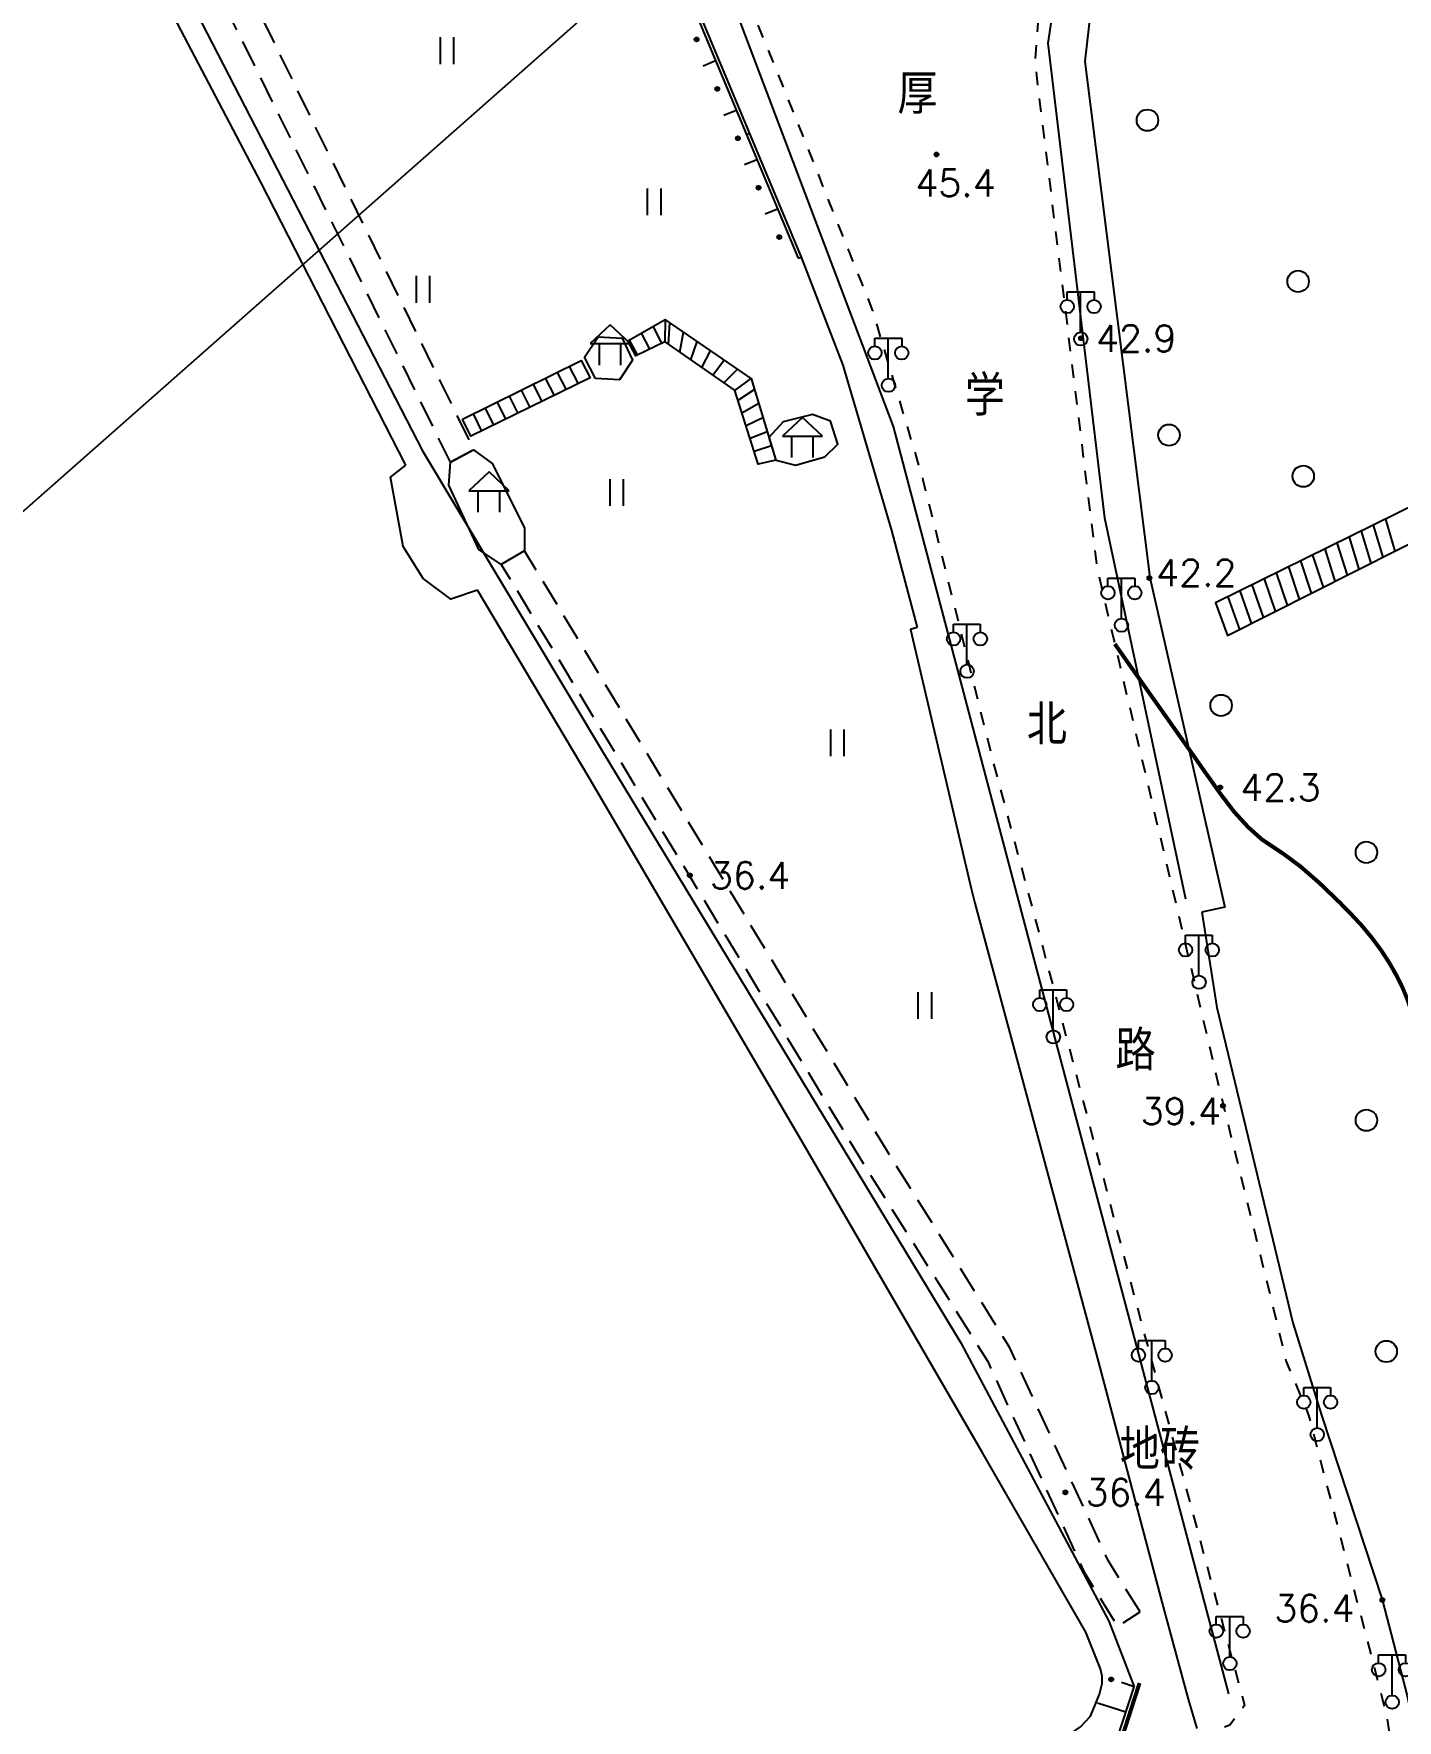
# Model space of a CAD drawing. Extents: x 115374 to 116875, y 149866 to 152432.
# Drawn here: x 115681.2 to 115783, y 151286.8 to 151412.7 of the extents above; entities that cross this region are included whole.
import ezdxf
from ezdxf.enums import TextEntityAlignment as Align

# ---------------------------------------------------------------- set-up
doc = ezdxf.new("R2010")
doc.units = 0
doc.header["$MEASUREMENT"] = 0
doc.header["$PDMODE"] = 32
doc.header["$PDSIZE"] = 0.3
for name, pattern in [('X3', [5, 4, -1]), ('X5', [3, 2, -1]), ('X6', [2, 1, -1])]:
    doc.linetypes.add(name, pattern=pattern)
doc.layers.get('0').update_dxf_attribs({"linetype": 'CONTINUOUS'})
for name, color, linetype in [('BOUND', 7, 'CONTINUOUS'), ('DLDW', 14, 'CONTINUOUS'), ('DLSS', 5, 'CONTINUOUS'), ('DMTZ', 5, 'CONTINUOUS'), ('GCD', 1, 'CONTINUOUS'), ('GXYZ', 2, 'CONTINUOUS'), ('SXSS', 5, 'CONTINUOUS'), ('YZH', 2, 'CONTINUOUS'), ('ZBTZ', 5, 'CONTINUOUS')]:
    doc.layers.add(name, color=color, linetype=linetype)
doc.styles.add('HZ', font='rs.shx', dxfattribs={"bigfont": 'hztxt.shx'})
doc.linetypes.add('X17', pattern='A,9.4,[169,symbolx.shx,S=1,R=0,X=0,Y=0.15],0.6', length=10)
doc.linetypes.add('X34', pattern='A,2,[150,symbolx.shx,S=1,R=0,X=0,Y=0],1e-11', length=2)
doc.linetypes.add('X36', pattern='A,2,[4,symbolt.shx,S=1,R=180,X=0,Y=0],2,[28,symbolt.shx,S=1,R=180,X=0,Y=0],1e-11', length=4)
doc.linetypes.add('X49', pattern='A,0,[5,symbolt.shx,S=1,R=0,X=0,Y=0],-10', length=10)
doc.linetypes.add('X68', pattern='A,1,[150,symbolx.shx,S=1,R=0,X=0,Y=0],2,[153,symbolx.shx,S=1,R=0,X=0,Y=-0.8],2,[145,symbolx.shx,S=1,R=0,X=0,Y=1],0,[150,symbolx.shx,S=1,R=0,X=0,Y=0],2,[153,symbolx.shx,S=1,R=0,X=0,Y=-0.8],2,[150,symbolx.shx,S=1,R=0,X=0,Y=0],0.5,-0.5,[146,symbolx.shx,S=1,R=0,X=0,Y=0],-0.5,0.5,[153,symbolx.shx,S=1,R=0,X=0,Y=-0.8],1', length=12)

# ---------------------------------------------------------------- blocks, each defined once
blk = doc.blocks.new('GC122')
blk.add_circle((0, 0), 0.8)
blk = doc.blocks.new('GC121')
for p, q in [((-0.5, -0.64), (-0.5, 1.36)), ((0.5, -0.64), (0.5, 1.36)), ((-0.5, -0.64), (-0.5, 0.86))]:
    blk.add_line(p, q)
blk = doc.blocks.new('GC097')
for p, q in [((-1, 2.92), (-1, 3.52)), ((-1, 3.52), (1, 3.52)), ((0, 0.52), (0, 3.52)), ((1, 3.52), (1, 2.92))]:
    blk.add_line(p, q)
for centre in [(-1, 2.42), (1, 2.42), (0.01, 0)]:
    blk.add_circle(centre, 0.5)
blk = doc.blocks.new('GC100')
for p, q in [((0.01, 3), (-1.49, 1.6)), ((1.51, 1.6), (0.01, 3)), ((-1.49, 1.6), (1.51, 1.6)), ((-0.79, 0), (-0.79, 1.6)), ((0.81, 0), (0.81, 1.6))]:
    blk.add_line(p, q)

msp = doc.modelspace()

# ---------------------------------------------------------------- linework, layer by layer
at = {"layer": 'BOUND', "linetype": 'Continuous', "flags": 128}
for points, elevation in [([(115725.55, 151389.8), (115728.34, 151391.39), (115728.32, 151389.73), (115726.16, 151388.7)], 38.08), ([(115728.32, 151389.73), (115733.54, 151386.11), (115734.77, 151387), (115728.34, 151391.39)], 39.14), ([(115811.63, 151391.03), (115769.44, 151370.25), (115770.33, 151367.82), (115811.92, 151388.76)], 22.89), ([(115713.23, 151383.96), (115722.08, 151388.33), (115722.76, 151387.05), (115713.85, 151382.68)], 34.21), ([(115734.77, 151387), (115736.6, 151380.9), (115735.3, 151380.6), (115733.54, 151386.11)], 40.92)]:
    msp.add_lwpolyline(points, close=True, dxfattribs=dict(at, elevation=elevation))
at = {"layer": 'DLDW', "linetype": 'Continuous', "flags": 128}
for points, elevation in [([(115723.15, 151386.99), (115722.33, 151388.58), (115723.35, 151390.11), (115725.15, 151390.02), (115725.92, 151388.37), (115724.95, 151386.89), (115723.15, 151386.99)], 38.07), ([(115737.15, 151383.77), (115736.1, 151382.6), (115736.6, 151380.9), (115738.08, 151380.53), (115740.26, 151381.14), (115741.23, 151382.09), (115740.69, 151383.82), (115739.35, 151384.31), (115737.15, 151383.77)], 42.1), ([(115712.32, 151380.76), (115714.05, 151381.68), (115715.44, 151380.65), (115717.84, 151375.85), (115717.85, 151374.14), (115716.11, 151373.12), (115714.43, 151374.24), (115712.2, 151379.04), (115712.32, 151380.76)], 34.21)]:
    msp.add_lwpolyline(points, dxfattribs=dict(at, elevation=elevation))
at = {"layer": 'DLSS', "linetype": 'X6', "flags": 128}
for points, elevation in [([(115670.04, 151500), (115683.23, 151487.6), (115700.07, 151468.87), (115711.9, 151456.4), (115719.26, 151448.34), (115723.76, 151441.69), (115731.02, 151424.69), (115734.11, 151416.27), (115738.69, 151404.93), (115743.83, 151392.06), (115747.59, 151379.44), (115752.82, 151358.43), (115756.57, 151344.43), (115763.91, 151316.45), (115767.49, 151303.22), (115771.61, 151287.94), (115770.51, 151286.47), (115768.36, 151285.61), (115762.13, 151285.52)], 37.17), ([(115726.46, 151500), (115728.29, 151484.26), (115730.19, 151470.01), (115733.18, 151463.03), (115739.34, 151455.37), (115748.17, 151445.78), (115753.9, 151440.42), (115757.12, 151434.57), (115757.6, 151426.92), (115756.58, 151418.84), (115755.96, 151410.52), (115760.58, 151372.87), (115770.03, 151332.7), (115772.65, 151322.09), (115774.72, 151313.62), (115776.39, 151309.61), (115782.16, 151287.42), (115786.54, 151261.18), (115786.6, 151256.7)], 43.07)]:
    msp.add_lwpolyline(points, dxfattribs=dict(at, elevation=elevation))
at = {"layer": 'DLSS', "linetype": 'Continuous', "elevation": 34.24, "flags": 128}
msp.add_lwpolyline([(115714.35, 151371.19), (115712.34, 151370.52), (115710.27, 151372.06), (115708.8, 151374.45), (115707.84, 151379.62), (115708.98, 151380.52)], dxfattribs=at)
at = {"layer": 'DLSS', "linetype": 'X3', "const_width": 0.3, "flags": 128}
msp.add_lwpolyline([(115917.78, 151118.79), (115917.57, 151119.66), (115917.32, 151120.66), (115917.03, 151121.65), (115916.72, 151122.62), (115916.37, 151123.58), (115916, 151124.52), (115915.59, 151125.46), (115915.16, 151126.37), (115914.69, 151127.28), (115914.15, 151128.22), (115913.49, 151129.25), (115912.7, 151130.37), (115911.79, 151131.57), (115910.76, 151132.86), (115909.6, 151134.25), (115908.33, 151135.71), (115906.92, 151137.27), (115905.51, 151138.82), (115904.19, 151140.25), (115902.96, 151141.58), (115901.83, 151142.8), (115900.8, 151143.92), (115899.86, 151144.92), (115899.01, 151145.81), (115898.26, 151146.6), (115896.83, 151148.03), (115895.37, 151149.39), (115893.86, 151150.68), (115892.32, 151151.91), (115890.79, 151153.08), (115889.33, 151154.21), (115887.94, 151155.29), (115886.62, 151156.33), (115885.32, 151157.41), (115883.99, 151158.59), (115882.62, 151159.88), (115881.22, 151161.29), (115879.84, 151162.72), (115878.55, 151164.12), (115877.34, 151165.46), (115876.21, 151166.76), (115875.19, 151168.02), (115874.31, 151169.24), (115873.55, 151170.43), (115872.93, 151171.58), (115872.36, 151172.78), (115871.78, 151174.08), (115871.19, 151175.51), (115870.88, 151176.26), (115870.57, 151177.05), (115870.26, 151177.84), (115869.94, 151178.64), (115869.62, 151179.44), (115869.29, 151180.24), (115868.96, 151181.04), (115868.63, 151181.84), (115868.29, 151182.63), (115867.94, 151183.43), (115867.59, 151184.21), (115866.88, 151185.64), (115866.14, 151186.91), (115865.38, 151188.02), (115864.19, 151189.55), (115863.34, 151190.78), (115862.45, 151192.2), (115861.98, 151192.98), (115861.5, 151193.81), (115861.04, 151194.65), (115860.6, 151195.46), (115860.2, 151196.24), (115859.5, 151197.7), (115858.93, 151199.04), (115858.48, 151200.28), (115858.07, 151201.53), (115857.69, 151202.81), (115857.32, 151204.13), (115856.94, 151205.5), (115856.66, 151206.29), (115856.29, 151207.16), (115855.85, 151208.1), (115855.34, 151209.12), (115854.74, 151210.21), (115854.07, 151211.39), (115853.32, 151212.64), (115852.54, 151213.9), (115851.78, 151215.13), (115851.05, 151216.32), (115850.34, 151217.46), (115849.66, 151218.56), (115848.99, 151219.62), (115848.35, 151220.64), (115847.73, 151221.62), (115847.14, 151222.56), (115846.57, 151223.47), (115846.03, 151224.35), (115845.52, 151225.2), (115845.04, 151226.03), (115844.58, 151226.82), (115843.75, 151228.31), (115843.32, 151229.08), (115842.81, 151229.97), (115842.2, 151230.97), (115841.51, 151232.08), (115840.73, 151233.3), (115839.86, 151234.64), (115838.9, 151236.08), (115837.86, 151237.64), (115836.79, 151239.22), (115835.76, 151240.71), (115834.77, 151242.11), (115833.83, 151243.43), (115832.92, 151244.67), (115832.05, 151245.82), (115831.22, 151246.88), (115830.44, 151247.86), (115829.66, 151248.8), (115828.87, 151249.74), (115828.06, 151250.68), (115827.24, 151251.63), (115826.39, 151252.57), (115825.53, 151253.52), (115824.66, 151254.47), (115823.77, 151255.42), (115822.89, 151256.36), (115822.05, 151257.26), (115821.26, 151258.13), (115820.52, 151258.96), (115819.82, 151259.76), (115818.55, 151261.24), (115817.4, 151262.68), (115816.74, 151263.55), (115816.01, 151264.56), (115815.2, 151265.7), (115814.32, 151266.98), (115813.36, 151268.39), (115812.32, 151269.93), (115811.21, 151271.61), (115810.11, 151273.3), (115809.11, 151274.9), (115808.21, 151276.4), (115807.41, 151277.8), (115806.7, 151279.11), (115806.1, 151280.32), (115805.6, 151281.43), (115805.19, 151282.44), (115804.86, 151283.43), (115804.56, 151284.45), (115804.3, 151285.52), (115804.08, 151286.62), (115803.9, 151287.77), (115803.76, 151288.95), (115803.66, 151290.18), (115803.59, 151291.44), (115803.5, 151292.74), (115803.33, 151294.06), (115803.06, 151295.4), (115802.71, 151296.77), (115802.26, 151298.15), (115801.73, 151299.56), (115801.11, 151301), (115800.4, 151302.46), (115799.61, 151303.96), (115798.77, 151305.54), (115797.85, 151307.2), (115796.88, 151308.94), (115795.84, 151310.75), (115794.73, 151312.64), (115793.56, 151314.61), (115792.33, 151316.65), (115791.13, 151318.68), (115790.06, 151320.62), (115789.12, 151322.46), (115788.3, 151324.2), (115787.61, 151325.86), (115787.04, 151327.41), (115786.61, 151328.87), (115786.3, 151330.24), (115786.05, 151331.53), (115785.8, 151332.79), (115785.54, 151334), (115785.28, 151335.18), (115785, 151336.32), (115784.73, 151337.41), (115784.45, 151338.47), (115784.16, 151339.48), (115783.83, 151340.47), (115783.44, 151341.44), (115782.97, 151342.4), (115782.43, 151343.35), (115781.82, 151344.29), (115781.14, 151345.21), (115780.39, 151346.12), (115779.56, 151347.01), (115778.72, 151347.87), (115777.17, 151349.36), (115775.78, 151350.57), (115774.54, 151351.49), (115772.92, 151352.57), (115771.87, 151353.51), (115770.83, 151354.65), (115769.8, 151356), (115769.23, 151356.81), (115768.54, 151357.78), (115767.74, 151358.93), (115766.81, 151360.24), (115765.77, 151361.72), (115764.6, 151363.37), (115763.32, 151365.19), (115761.92, 151367.18)], dxfattribs=at)
at = {"layer": 'DMTZ', "linetype": 'Continuous'}
for p, q in [((115763.36, 151289.33), (115762.41, 151289.64)), ((115763.36, 151289.33), (115762.41, 151289.64)), ((115763.36, 151289.33), (115762.41, 151289.64)), ((115763.36, 151289.33), (115762.41, 151289.64)), ((115762.75, 151287.43), (115760.62, 151288.11)), ((115762.75, 151287.43), (115760.62, 151288.11)), ((115762.75, 151287.43), (115760.62, 151288.11)), ((115762.75, 151287.43), (115760.62, 151288.11))]:
    msp.add_line(p, q, dxfattribs=at)
at = {"layer": 'DMTZ', "linetype": 'X34', "elevation": 34.21, "flags": 128}
msp.add_lwpolyline([(115641.36, 151500), (115646.97, 151493.09), (115647.68, 151491.98), (115664.55, 151463.68), (115681.29, 151437.71), (115710.24, 151381.59), (115723.71, 151359.08), (115750.42, 151315), (115761.47, 151294.23), (115763.36, 151289.33)], dxfattribs=at)
at = {"layer": 'DMTZ', "linetype": 'X36', "flags": 128}
msp.add_lwpolyline([(115768.43, 151347.15), (115769.53, 151340.03), (115775.21, 151316.5), (115777.36, 151309.61), (115781.89, 151295.84), (115783.76, 151288.64), (115785.53, 151280.36), (115788.42, 151267.4), (115788.91, 151261.01), (115787.92, 151252), (115787.75, 151249.62), (115787.81, 151246.66), (115788.01, 151243.6), (115790.83, 151222.64), (115792.98, 151216.13), (115801.59, 151187.72)], dxfattribs=at)
at = {"layer": 'DMTZ', "linetype": 'Continuous', "elevation": 5, "flags": 128}
msp.add_lwpolyline([(115683.49, 151262.23), (115687.62, 151258.89), (115690.41, 151257.39), (115694.04, 151257.47), (115758.75, 151282.6), (115762.13, 151285.51), (115763.36, 151289.33)], dxfattribs=at)
at = {"layer": 'DMTZ', "linetype": 'Continuous'}
msp.add_point((115761.65, 151289.88), dxfattribs=at)
at = {"layer": 'GCD', "linetype": 'Continuous'}
for p in [(115748.61, 151403.72, 45.4), (115759.4, 151390, 42.9), (115764.5, 151372.1, 42.16), (115769.79, 151356.47, 42.35), (115730.19, 151349.9, 36.43), (115770, 151332.7, 39.41), (115758.23, 151303.84, 36.38), (115781.9, 151295.8, 36.43)]:
    msp.add_point(p, dxfattribs=at)
at = {"layer": 'GXYZ', "linetype": 'Continuous'}
msp.add_line((115605.24, 151310.79), (115739.99, 151429.64), dxfattribs=at)
at = {"layer": 'SXSS', "linetype": 'Continuous', "flags": 128}
for points in [[(115708.98, 151380.52), (115698.15, 151401.66), (115688.57, 151419.92), (115679.87, 151436.37), (115669.99, 151452.31), (115660.29, 151468.31), (115653.1, 151480.63), (115646.05, 151492.24), (115640.05, 151500)], [(115680.09, 151272.11), (115682.86, 151266.63), (115685.28, 151263.65), (115688.25, 151261.85), (115690.89, 151261.1), (115693.57, 151261.22), (115695.43, 151261.56), (115713.6, 151268.47), (115732.58, 151275.7), (115755.57, 151284.45), (115757.27, 151285.1), (115758.31, 151285.62), (115759.35, 151286.34), (115760.1, 151287.13), (115760.49, 151288.03), (115760.77, 151288.78), (115760.98, 151289.57), (115760.98, 151290.11), (115760.85, 151290.67), (115759.76, 151293.4), (115752.02, 151306.85), (115738.72, 151329.75), (115722.68, 151357.19), (115714.35, 151371.19)]]:
    msp.add_lwpolyline(points, dxfattribs=at)
at = {"layer": 'YZH'}
for p, q in [((115731.19, 151410.35, 34.48), (115732.11, 151410.73, 34.48)), ((115731.19, 151410.35, 34.48), (115732.11, 151410.73, 34.48)), ((115731.19, 151410.35, 34.48), (115732.11, 151410.73, 34.48)), ((115731.19, 151410.35, 34.48), (115732.11, 151410.73, 34.48)), ((115732.73, 151406.66, 34.48), (115733.66, 151407.04, 34.48)), ((115732.73, 151406.66, 34.48), (115733.66, 151407.04, 34.48)), ((115732.73, 151406.66, 34.48), (115733.66, 151407.04, 34.48)), ((115732.73, 151406.66, 34.48), (115733.66, 151407.04, 34.48)), ((115734.27, 151402.97, 34.48), (115735.2, 151403.35, 34.48)), ((115734.27, 151402.97, 34.48), (115735.2, 151403.35, 34.48)), ((115734.27, 151402.97, 34.48), (115735.2, 151403.35, 34.48)), ((115734.27, 151402.97, 34.48), (115735.2, 151403.35, 34.48)), ((115735.82, 151399.28, 34.48), (115736.74, 151399.66, 34.48)), ((115735.82, 151399.28, 34.48), (115736.74, 151399.66, 34.48)), ((115735.82, 151399.28, 34.48), (115736.74, 151399.66, 34.48)), ((115735.82, 151399.28, 34.48), (115736.74, 151399.66, 34.48))]:
    msp.add_line(p, q, dxfattribs=at)
at = {"layer": 'YZH', "linetype": 'Continuous'}
for p, q in [((115728.61, 151389.53, 39.14), (115728.7, 151391.15, 39.14)), ((115728.61, 151389.53, 39.14), (115728.7, 151391.15, 39.14)), ((115728.61, 151389.53, 39.14), (115728.7, 151391.15, 39.14)), ((115728.61, 151389.53, 39.14), (115728.7, 151391.15, 39.14)), ((115725.66, 151389.86, 38.08), (115726.27, 151388.76, 38.08)), ((115725.66, 151389.86, 38.08), (115726.27, 151388.76, 38.08)), ((115725.66, 151389.86, 38.08), (115726.27, 151388.76, 38.08)), ((115725.66, 151389.86, 38.08), (115726.27, 151388.76, 38.08)), ((115726.55, 151390.37, 38.08), (115727.18, 151389.18, 38.08)), ((115726.55, 151390.37, 38.08), (115727.18, 151389.18, 38.08)), ((115726.55, 151390.37, 38.08), (115727.18, 151389.18, 38.08)), ((115726.55, 151390.37, 38.08), (115727.18, 151389.18, 38.08)), ((115727.45, 151390.88, 38.08), (115728.08, 151389.61, 38.08)), ((115727.45, 151390.88, 38.08), (115728.08, 151389.61, 38.08)), ((115727.45, 151390.88, 38.08), (115728.08, 151389.61, 38.08)), ((115727.45, 151390.88, 38.08), (115728.08, 151389.61, 38.08)), ((115729.44, 151388.96, 39.14), (115729.71, 151390.46, 39.14)), ((115729.44, 151388.96, 39.14), (115729.71, 151390.46, 39.14)), ((115729.44, 151388.96, 39.14), (115729.71, 151390.46, 39.14)), ((115729.44, 151388.96, 39.14), (115729.71, 151390.46, 39.14)), ((115730.26, 151388.39, 39.14), (115730.73, 151389.77, 39.14)), ((115730.26, 151388.39, 39.14), (115730.73, 151389.77, 39.14)), ((115730.26, 151388.39, 39.14), (115730.73, 151389.77, 39.14)), ((115730.26, 151388.39, 39.14), (115730.73, 151389.77, 39.14)), ((115731.08, 151387.82, 39.14), (115731.74, 151389.07, 39.14)), ((115731.08, 151387.82, 39.14), (115731.74, 151389.07, 39.14)), ((115731.08, 151387.82, 39.14), (115731.74, 151389.07, 39.14)), ((115731.08, 151387.82, 39.14), (115731.74, 151389.07, 39.14)), ((115720.29, 151387.45, 34.21), (115720.96, 151386.16, 34.21)), ((115720.29, 151387.45, 34.21), (115720.96, 151386.16, 34.21)), ((115720.29, 151387.45, 34.21), (115720.96, 151386.16, 34.21)), ((115720.29, 151387.45, 34.21), (115720.96, 151386.16, 34.21)), ((115721.19, 151387.89, 34.21), (115721.86, 151386.6, 34.21)), ((115721.19, 151387.89, 34.21), (115721.86, 151386.6, 34.21)), ((115721.19, 151387.89, 34.21), (115721.86, 151386.6, 34.21)), ((115721.19, 151387.89, 34.21), (115721.86, 151386.6, 34.21)), ((115731.9, 151387.25, 39.14), (115732.75, 151388.38, 39.14)), ((115731.9, 151387.25, 39.14), (115732.75, 151388.38, 39.14)), ((115731.9, 151387.25, 39.14), (115732.75, 151388.38, 39.14)), ((115731.9, 151387.25, 39.14), (115732.75, 151388.38, 39.14)), ((115732.72, 151386.68, 39.14), (115733.76, 151387.69, 39.14)), ((115732.72, 151386.68, 39.14), (115733.76, 151387.69, 39.14)), ((115732.72, 151386.68, 39.14), (115733.76, 151387.69, 39.14)), ((115732.72, 151386.68, 39.14), (115733.76, 151387.69, 39.14)), ((115717.6, 151386.12, 34.21), (115718.25, 151384.84, 34.21)), ((115717.6, 151386.12, 34.21), (115718.25, 151384.84, 34.21)), ((115717.6, 151386.12, 34.21), (115718.25, 151384.84, 34.21)), ((115717.6, 151386.12, 34.21), (115718.25, 151384.84, 34.21)), ((115718.5, 151386.56, 34.21), (115719.15, 151385.28, 34.21)), ((115718.5, 151386.56, 34.21), (115719.15, 151385.28, 34.21)), ((115718.5, 151386.56, 34.21), (115719.15, 151385.28, 34.21)), ((115718.5, 151386.56, 34.21), (115719.15, 151385.28, 34.21)), ((115719.39, 151387.01, 34.21), (115720.05, 151385.72, 34.21)), ((115719.39, 151387.01, 34.21), (115720.05, 151385.72, 34.21)), ((115719.39, 151387.01, 34.21), (115720.05, 151385.72, 34.21)), ((115719.39, 151387.01, 34.21), (115720.05, 151385.72, 34.21)), ((115735.02, 151386.18, 40.92), (115733.78, 151385.36, 40.92)), ((115735.02, 151386.18, 40.92), (115733.78, 151385.36, 40.92)), ((115735.02, 151386.18, 40.92), (115733.78, 151385.36, 40.92)), ((115735.02, 151386.18, 40.92), (115733.78, 151385.36, 40.92)), ((115715.81, 151385.24, 34.21), (115716.44, 151383.95, 34.21)), ((115715.81, 151385.24, 34.21), (115716.44, 151383.95, 34.21)), ((115715.81, 151385.24, 34.21), (115716.44, 151383.95, 34.21)), ((115715.81, 151385.24, 34.21), (115716.44, 151383.95, 34.21)), ((115716.7, 151385.68, 34.21), (115717.35, 151384.39, 34.21)), ((115716.7, 151385.68, 34.21), (115717.35, 151384.39, 34.21)), ((115716.7, 151385.68, 34.21), (115717.35, 151384.39, 34.21)), ((115716.7, 151385.68, 34.21), (115717.35, 151384.39, 34.21)), ((115735.34, 151385.12, 40.92), (115734.08, 151384.41, 40.92)), ((115735.34, 151385.12, 40.92), (115734.08, 151384.41, 40.92)), ((115735.34, 151385.12, 40.92), (115734.08, 151384.41, 40.92)), ((115735.34, 151385.12, 40.92), (115734.08, 151384.41, 40.92)), ((115714.01, 151384.35, 34.21), (115714.64, 151383.07, 34.21)), ((115714.01, 151384.35, 34.21), (115714.64, 151383.07, 34.21)), ((115714.01, 151384.35, 34.21), (115714.64, 151383.07, 34.21)), ((115714.01, 151384.35, 34.21), (115714.64, 151383.07, 34.21)), ((115714.91, 151384.79, 34.21), (115715.54, 151383.51, 34.21)), ((115714.91, 151384.79, 34.21), (115715.54, 151383.51, 34.21)), ((115714.91, 151384.79, 34.21), (115715.54, 151383.51, 34.21)), ((115714.91, 151384.79, 34.21), (115715.54, 151383.51, 34.21)), ((115735.65, 151384.07, 40.92), (115734.39, 151383.46, 40.92)), ((115735.65, 151384.07, 40.92), (115734.39, 151383.46, 40.92)), ((115735.65, 151384.07, 40.92), (115734.39, 151383.46, 40.92)), ((115735.65, 151384.07, 40.92), (115734.39, 151383.46, 40.92)), ((115735.97, 151383.01, 40.92), (115734.69, 151382.51, 40.92)), ((115735.97, 151383.01, 40.92), (115734.69, 151382.51, 40.92)), ((115735.97, 151383.01, 40.92), (115734.69, 151382.51, 40.92)), ((115735.97, 151383.01, 40.92), (115734.69, 151382.51, 40.92)), ((115736.28, 151381.96, 40.92), (115735, 151381.55, 40.92)), ((115736.28, 151381.96, 40.92), (115735, 151381.55, 40.92)), ((115736.28, 151381.96, 40.92), (115735, 151381.55, 40.92)), ((115736.28, 151381.96, 40.92), (115735, 151381.55, 40.92)), ((115781.22, 151376.05, 22.89), (115781.94, 151373.66, 22.89)), ((115781.22, 151376.05, 22.89), (115781.94, 151373.66, 22.89)), ((115781.22, 151376.05, 22.89), (115781.94, 151373.66, 22.89)), ((115781.22, 151376.05, 22.89), (115781.94, 151373.66, 22.89)), ((115782.12, 151376.5, 22.89), (115782.83, 151374.11, 22.89)), ((115782.12, 151376.5, 22.89), (115782.83, 151374.11, 22.89)), ((115782.12, 151376.5, 22.89), (115782.83, 151374.11, 22.89)), ((115782.12, 151376.5, 22.89), (115782.83, 151374.11, 22.89)), ((115779.41, 151375.16, 22.89), (115780.15, 151372.77, 22.89)), ((115779.41, 151375.16, 22.89), (115780.15, 151372.77, 22.89)), ((115779.41, 151375.16, 22.89), (115780.15, 151372.77, 22.89)), ((115779.41, 151375.16, 22.89), (115780.15, 151372.77, 22.89)), ((115780.31, 151375.61, 22.89), (115781.04, 151373.22, 22.89)), ((115780.31, 151375.61, 22.89), (115781.04, 151373.22, 22.89)), ((115780.31, 151375.61, 22.89), (115781.04, 151373.22, 22.89)), ((115780.31, 151375.61, 22.89), (115781.04, 151373.22, 22.89)), ((115776.69, 151373.82, 22.89), (115777.47, 151371.42, 22.89)), ((115776.69, 151373.82, 22.89), (115777.47, 151371.42, 22.89)), ((115776.69, 151373.82, 22.89), (115777.47, 151371.42, 22.89)), ((115776.69, 151373.82, 22.89), (115777.47, 151371.42, 22.89)), ((115777.59, 151374.27, 22.89), (115778.36, 151371.87, 22.89)), ((115777.59, 151374.27, 22.89), (115778.36, 151371.87, 22.89)), ((115777.59, 151374.27, 22.89), (115778.36, 151371.87, 22.89)), ((115777.59, 151374.27, 22.89), (115778.36, 151371.87, 22.89)), ((115778.5, 151374.72, 22.89), (115779.26, 151372.32, 22.89)), ((115778.5, 151374.72, 22.89), (115779.26, 151372.32, 22.89)), ((115778.5, 151374.72, 22.89), (115779.26, 151372.32, 22.89)), ((115778.5, 151374.72, 22.89), (115779.26, 151372.32, 22.89)), ((115773.97, 151372.48, 22.89), (115774.79, 151370.07, 22.89)), ((115773.97, 151372.48, 22.89), (115774.79, 151370.07, 22.89)), ((115773.97, 151372.48, 22.89), (115774.79, 151370.07, 22.89)), ((115773.97, 151372.48, 22.89), (115774.79, 151370.07, 22.89)), ((115774.88, 151372.93, 22.89), (115775.68, 151370.52, 22.89)), ((115774.88, 151372.93, 22.89), (115775.68, 151370.52, 22.89)), ((115774.88, 151372.93, 22.89), (115775.68, 151370.52, 22.89)), ((115774.88, 151372.93, 22.89), (115775.68, 151370.52, 22.89)), ((115775.78, 151373.38, 22.89), (115776.58, 151370.97, 22.89)), ((115775.78, 151373.38, 22.89), (115776.58, 151370.97, 22.89)), ((115775.78, 151373.38, 22.89), (115776.58, 151370.97, 22.89)), ((115775.78, 151373.38, 22.89), (115776.58, 151370.97, 22.89)), ((115771.25, 151371.15, 22.89), (115772.11, 151368.72, 22.89)), ((115771.25, 151371.15, 22.89), (115772.11, 151368.72, 22.89)), ((115771.25, 151371.15, 22.89), (115772.11, 151368.72, 22.89)), ((115771.25, 151371.15, 22.89), (115772.11, 151368.72, 22.89)), ((115772.16, 151371.59, 22.89), (115773.01, 151369.17, 22.89)), ((115772.16, 151371.59, 22.89), (115773.01, 151369.17, 22.89)), ((115772.16, 151371.59, 22.89), (115773.01, 151369.17, 22.89)), ((115772.16, 151371.59, 22.89), (115773.01, 151369.17, 22.89)), ((115773.07, 151372.04, 22.89), (115773.9, 151369.62, 22.89)), ((115773.07, 151372.04, 22.89), (115773.9, 151369.62, 22.89)), ((115773.07, 151372.04, 22.89), (115773.9, 151369.62, 22.89)), ((115773.07, 151372.04, 22.89), (115773.9, 151369.62, 22.89)), ((115770.35, 151370.7, 22.89), (115771.22, 151368.27, 22.89)), ((115770.35, 151370.7, 22.89), (115771.22, 151368.27, 22.89)), ((115770.35, 151370.7, 22.89), (115771.22, 151368.27, 22.89)), ((115770.35, 151370.7, 22.89), (115771.22, 151368.27, 22.89))]:
    msp.add_line(p, q, dxfattribs=at)
at = {"layer": 'YZH', "linetype": 'X5', "flags": 128}
for points, elevation in [([(115712.32, 151380.76), (115696.71, 151412.38), (115683.07, 151439.08), (115677.7, 151444.79), (115664.63, 151464.67), (115647.08, 151493.17), (115641.64, 151500)], 34.21), ([(115644.22, 151500), (115648.66, 151494.43), (115666.35, 151465.73), (115679.34, 151446.02), (115684.87, 151440.01), (115698.55, 151413.27), (115714.05, 151381.68), (115712.32, 151380.76)], 34.21), ([(115763.81, 151294.91), (115761.43, 151298.75), (115754.09, 151314.64), (115744.95, 151329.29), (115717.85, 151374.14), (115716.11, 151373.12), (115743.26, 151328.19), (115752.43, 151313.62), (115759.61, 151297.93), (115762.12, 151293.83), (115763.81, 151294.91)], 34.74)]:
    msp.add_lwpolyline(points, dxfattribs=dict(at, elevation=elevation))
at = {"layer": 'YZH', "linetype": 'Continuous', "flags": 128}
for points, elevation in [([(115681.99, 151487.44), (115693.49, 151474.4), (115714.74, 151452.3), (115738.28, 151395.97)], 34.48), ([(115682.17, 151487.6), (115693.66, 151474.57), (115714.94, 151452.44), (115738.5, 151396.06)], 34.48), ([(115734.65, 151405.29), (115734.43, 151405.2)], 34.48), ([(115738.28, 151395.97), (115738.5, 151396.06)], 34.48), ([(115725.55, 151389.8), (115728.34, 151391.39)], 38.08), ([(115728.32, 151389.73), (115733.54, 151386.11), (115734.77, 151387), (115728.34, 151391.39)], 39.14), ([(115811.63, 151391.03), (115769.44, 151370.25), (115770.33, 151367.82), (115811.92, 151388.76)], 22.89), ([(115728.32, 151389.73), (115726.16, 151388.7)], 38.08), ([(115713.23, 151383.96), (115722.08, 151388.33), (115722.76, 151387.05), (115713.85, 151382.68)], 34.21), ([(115734.77, 151387), (115736.6, 151380.9), (115735.3, 151380.6), (115733.54, 151386.11)], 40.92)]:
    msp.add_lwpolyline(points, dxfattribs=dict(at, elevation=elevation))
at = {"layer": 'YZH', "linetype": 'X68', "flags": 128}
msp.add_lwpolyline([(115747.16, 151368.41), (115746.66, 151368.26), (115751.19, 151348.93), (115751.46, 151347.82), (115760.68, 151313.64), (115765.45, 151295.58), (115767.41, 151288.4), (115768.05, 151286.21)], dxfattribs=at)
at = {"layer": 'YZH', "linetype": 'X17', "const_width": 0.3, "flags": 128}
msp.add_lwpolyline([(115683.3, 151261.99), (115690.33, 151257.08), (115694.1, 151257.17), (115758.91, 151282.34), (115762.39, 151285.33), (115763.77, 151289.61)], dxfattribs=at)
at = {"layer": 'YZH'}
for p in [(115730.7, 151412.31, 34.48), (115732.24, 151408.62, 34.48), (115733.78, 151404.93, 34.48), (115735.32, 151401.24, 34.48), (115736.87, 151397.55, 34.48)]:
    msp.add_point(p, dxfattribs=at)
at = {"layer": 'ZBTZ', "linetype": 'X49', "flags": 128}
for points in [[(115727.23, 151500), (115730.96, 151471.39), (115735.5, 151461.29), (115747.8, 151447.49), (115756.08, 151439.47), (115758.27, 151434.09), (115758.61, 151423.31), (115756.92, 151412.04), (115761.15, 151376.6), (115767.21, 151348.16)], [(115722.15, 151442.05), (115733.37, 151415.09), (115745.38, 151383.41), (115755.65, 151344.49), (115770.42, 151288.81)]]:
    msp.add_lwpolyline(points, dxfattribs=at)
at = {"layer": 'ZBTZ', "linetype": 'Continuous', "flags": 128}
for points, elevation in [([(115730.27, 151500), (115733.76, 151470.94), (115736.32, 151465.66), (115741.04, 151459.01), (115749.42, 151449.77), (115755.85, 151443.15), (115760.25, 151436.06), (115761.48, 151430.26), (115761.11, 151423.21), (115759.68, 151410.65), (115764.53, 151372.13), (115770.13, 151347.53), (115768.43, 151347.15)], 43.7), ([(115738.5, 151396.06), (115741.61, 151388), (115745.25, 151375.65), (115747.16, 151368.41)], 36.47)]:
    msp.add_lwpolyline(points, dxfattribs=dict(at, elevation=elevation))

# ---------------------------------------------------------------- block references
at = {"layer": 'DLDW', "linetype": 'Continuous'}
for name, p in [('GC097', (115759.37, 151389.95, 36.05)), ('GC100', (115724.23, 151388)), ('GC097', (115745.01, 151386.49, 36.1)), ('GC100', (115738.59, 151381.09, 6.71)), ('GC100', (115715.19, 151377.02)), ('GC097', (115762.41, 151368.58, 35.18)), ('GC097', (115750.88, 151365.14, 35.12)), ('GC097', (115768.2, 151341.92, 33.15)), ('GC097', (115757.32, 151337.84, 33.35)), ('GC097', (115764.68, 151311.67, 31.02)), ('GC097', (115777.03, 151308.16, -68.12)), ('GC097', (115770.5, 151291.06, 28.84)), ('GC097', (115782.62, 151288.18, -69.7))]:
    msp.add_blockref(name, p, dxfattribs=at)
at = {"layer": 'ZBTZ', "linetype": 'Continuous'}
for name, p in [('GC121', (115712.08, 151411.11)), ('GC122', (115764.36, 151406.28)), ('GC121', (115727.54, 151399.83)), ('GC122', (115775.61, 151394.25)), ('GC121', (115710.29, 151393.29)), ('GC122', (115765.97, 151382.77)), ('GC122', (115775.99, 151379.7)), ('GC121', (115724.74, 151378.12)), ('GC122', (115769.86, 151362.59)), ('GC121', (115741.21, 151359.43)), ('GC122', (115780.71, 151351.62)), ('GC121', (115747.75, 151339.83)), ('GC122', (115780.71, 151331.62)), ('GC122', (115782.19, 151314.36))]:
    msp.add_blockref(name, p, dxfattribs=at)

# ---------------------------------------------------------------- texts
at = {"layer": 'DLSS', "linetype": 'Continuous', "style": 'HZ'}
for s, p in [('厚', (115747.19, 151408.3)), ('学', (115752.22, 151385.89)), ('北', (115756.85, 151361.28)), ('路', (115763.47, 151336.98))]:
    msp.add_text(s, height=3, dxfattribs=at).set_placement(p, align=Align.MIDDLE)
at = {"layer": 'GCD', "linetype": 'Continuous', "style": 'HZ'}
for s, p in [('45.4', (115747.03, 151400.59, 45.4)), ('42.9', (115760.52, 151388.99, 42.9)), ('42.2', (115765.01, 151371.49, 42.16)), ('42.3', (115771.29, 151355.47, 42.35)), ('36.4', (115731.69, 151348.9, 36.43)), ('39.4', (115763.85, 151331.3, 39.41)), ('36.4', (115759.73, 151302.84, 36.38)), ('36.4', (115773.82, 151294.18, 36.43))]:
    msp.add_text(s, height=2, dxfattribs=at).set_placement(p)
at = {"layer": 'ZBTZ', "linetype": 'Continuous', "style": 'HZ'}
msp.add_text('地砖', height=3, dxfattribs=at).set_placement((115765.29, 151307.18), align=Align.MIDDLE)

doc.saveas('drawing.dxf')
